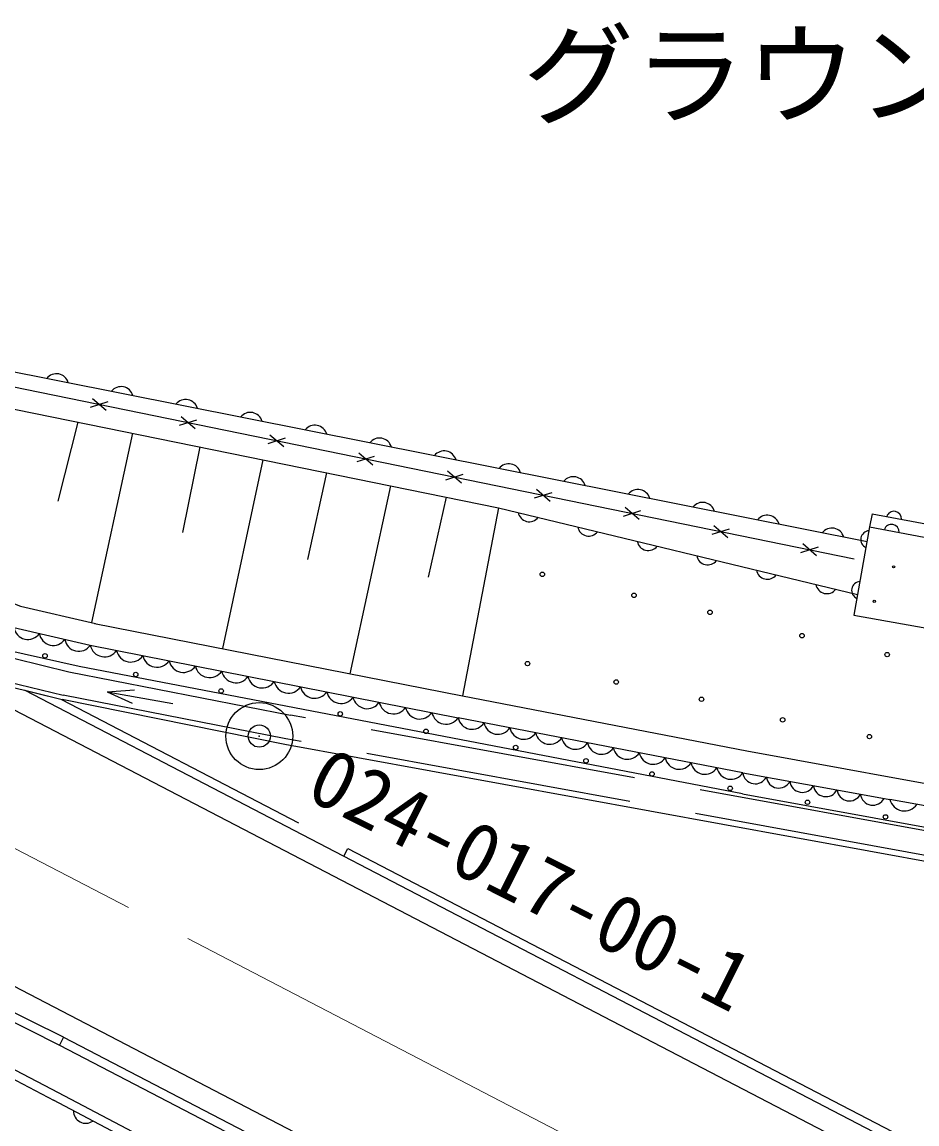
# Model space of a CAD drawing. Units: millimetres, scale not verified. Extents: x 40000 to 489596206, y 20000 to 327218255.
# Drawn here: x 168445 to 188525, y 290070 to 314786 of the extents above; entities that cross this region are included whole.
import ezdxf
from ezdxf.enums import TextEntityAlignment as Align

# ---------------------------------------------------------------- set-up
doc = ezdxf.new("R2010")
doc.units = ezdxf.units.MM
doc.header["$LTSCALE"] = 1000
doc.header["$PDMODE"] = 32
doc.header["$PDSIZE"] = 500
doc.linetypes.add('CHAIN', pattern=[18.5, 12, -1.5, 3.5, -1.5])
doc.linetypes.add('DASHED', pattern=[7.5, 6, -1.5])
for name, color, linetype, lineweight in [('M-BGD', 7, 'Continuous', 25), ('M-BMK', 2, 'CHAIN', 13), ('M-BMK-SRVR', 3, 'Continuous', 25), ('M-STR-STRC', 7, 'Continuous', 25)]:
    doc.layers.add(name, color=color, linetype=linetype, lineweight=lineweight)
doc.layers.add('M-BMK-HTXT', color=7, linetype='Continuous')
doc.styles.add('ＭＳ ゴシック', font='')
doc.styles.get('ＭＳ ゴシック').set_extended_font_data('MS Gothic')

msp = doc.modelspace()

# ---------------------------------------------------------------- linework, layer by layer
at = {"layer": 'M-BGD'}
for p, q in [((163695, 307848), (187404, 303133)), ((163207, 307637), (187115, 302749)), ((163027, 307170), (179133, 303892)), ((169984, 306149), (170376, 306273)), ((170024, 306345), (170336, 306077)), ((169259, 304041), (169708, 305810)), ((171976, 305742), (172368, 305866)), ((172016, 305938), (172328, 305670)), ((170924, 305563), (170002, 301315)), ((174008, 305530), (174320, 305263)), ((172434, 305256), (172043, 303339)), ((173968, 305335), (174360, 305458)), ((175961, 304927), (176353, 305051)), ((176001, 305123), (176313, 304855)), ((173849, 304968), (172940, 300733)), ((174861, 302732), (175282, 304676)), ((177953, 304520), (178345, 304644)), ((177993, 304716), (178305, 304448)), ((176711, 304385), (175801, 300169)), ((179985, 304309), (180297, 304041)), ((177959, 304131), (177555, 302336)), ((179945, 304113), (180337, 304237)), ((179133, 303892), (178326, 299671)), ((179133, 303892), (187192, 301946)), ((181938, 303705), (182330, 303829)), ((181978, 303901), (182290, 303633)), ((187517, 303755), (187462, 303460)), ((187517, 303755), (189501, 303387)), ((183930, 303298), (184322, 303422)), ((183970, 303494), (184282, 303226)), ((187462, 303460), (187109, 301480)), ((187462, 303460), (189447, 303092)), ((185962, 303087), (186274, 302819)), ((185922, 302891), (186314, 303015)), ((187109, 301480), (189095, 301125)), ((168264, 301207), (169977, 300808)), ((169977, 300808), (178230, 299180)), ((169727, 300328), (168060, 300701)), ((184607, 297478), (169727, 300328)), ((168102, 299895), (169346, 299590)), ((168507, 299796), (169346, 299590)), ((168507, 299796), (191150, 288024)), ((174345, 298578), (169346, 299590)), ((170353, 299762), (170970, 299805)), ((170353, 299762), (170918, 299510)), ((170353, 299762), (171830, 299502)), ((184617, 297948), (178230, 299180)), ((196659, 294503), (174345, 298578)), ((184617, 297948), (186730, 297564)), ((186922, 298037), (187902, 297859)), ((184607, 297478), (194189, 295720)), ((186730, 297564), (187915, 297349)), ((193402, 296353), (187915, 297349)), ((175668, 296077), (175758, 296251)), ((175758, 296251), (191243, 288202)), ((169376, 292018), (166042, 293654)), ((169171, 290588), (164045, 293269)), ((169376, 292018), (169284, 291840)), ((169376, 292018), (177796, 287640)), ((169284, 291840), (174075, 289349)), ((169142, 290610), (179484, 285163))]:
    msp.add_line(p, q, dxfattribs=at)
at = {"layer": 'M-BGD', "linetype": 'DASHED'}
for p, q in [((169498, 300212), (174467, 299239)), ((169328, 299594), (175758, 296251)), ((174365, 298709), (169370, 299688)), ((196941, 295143), (174467, 299239)), ((196840, 294613), (174365, 298709)), ((165963, 293503), (169284, 291840))]:
    msp.add_line(p, q, dxfattribs=at)
at = {"layer": 'M-BGD'}
for points in [[(151390, 310737), (157500, 307555), (159042, 306755), (159530, 306477), (163221, 304362), (166000, 302777), (167516, 302032), (168412, 301686), (170091, 301294)], [(170074, 301298), (178326, 299671), (184709, 298439), (186922, 298037)], [(187902, 297859), (193464, 296849), (194438, 296787)], [(180637, 284837), (179573, 285342), (169264, 290765), (164138, 293446)]]:
    msp.add_lwpolyline(points, dxfattribs=at)
at = {"layer": 'M-BGD', "linetype": 'DASHED'}
for points in [[(148820, 310647), (158217, 305587), (162815, 303160), (165582, 301651), (166923, 300992), (168286, 300509), (169498, 300212)], [(148564, 310172), (157963, 305111), (162560, 302684), (165333, 301171), (166713, 300494), (168131, 299990), (169370, 299688)]]:
    msp.add_lwpolyline(points, dxfattribs=at)
at = {"layer": 'M-BGD'}
for centre, radius in [((188001, 302567), 25), ((180118, 302399), 50), ((182175, 301927), 50), ((187568, 301793), 25), ((183881, 301545), 50), ((185945, 301021), 50), ((168961, 300570), 50), ((187856, 300598), 50), ((179786, 300396), 50), ((170996, 300152), 50), ((172913, 299782), 50), ((181777, 299982), 50), ((183691, 299596), 50), ((175585, 299268), 50), ((185511, 299134), 50), ((177509, 298876), 50), ((187458, 298758), 50), ((179521, 298515), 50), ((181098, 298215), 50), ((182580, 297920), 50), ((184334, 297599), 50), ((186069, 297285), 50), ((187820, 296957), 50)]:
    msp.add_circle(centre, radius, dxfattribs=at)
for centre, radius, start, end in [((169216, 306620), 277, 16.0836, 141.4151), ((170666, 306331), 277, 16.0839, 141.4146), ((172116, 306043), 277, 16.0836, 141.4151), ((173566, 305754), 277, 16.0836, 141.4151), ((175016, 305466), 277, 16.0836, 141.4151), ((176466, 305178), 277, 16.0836, 141.4151), ((177916, 304889), 277, 16.0839, 141.4146), ((179365, 304601), 277, 16.0836, 141.4151), ((180815, 304312), 277, 16.0836, 141.4151), ((182265, 304024), 277, 16.0836, 141.4151), ((179825, 303828), 250, 189.966, 322.8647), ((183715, 303735), 277, 16.0836, 141.4151), ((188009, 303644), 169, 356.0519, 162.9614), ((185165, 303447), 277, 16.0839, 141.4146), ((181160, 303505), 250, 189.9656, 322.8653), ((186615, 303159), 277, 16.0833, 141.4153), ((187463, 303178), 199, 94.014, 245.6483), ((187955, 303349), 169, 356.0519, 162.9614), ((182496, 303182), 250, 189.9662, 322.8633), ((183831, 302860), 250, 189.9662, 322.8633), ((185167, 302537), 250, 189.964, 322.8656), ((186503, 302214), 250, 189.9654, 322.8655), ((187258, 302040), 199, 94.014, 245.6483), ((168576, 301252), 315, 188.2859, 325.4865), ((169147, 301119), 315, 188.286, 325.4854), ((169718, 300986), 315, 188.2864, 325.4859), ((170296, 300873), 326, 191.5384, 326.1527), ((170886, 300756), 326, 191.5371, 326.154), ((171475, 300640), 326, 191.5371, 326.154), ((172065, 300524), 326, 191.5374, 326.1536), ((172654, 300408), 326, 191.5371, 326.154), ((173244, 300291), 326, 191.5373, 326.1529), ((173833, 300175), 326, 191.5389, 326.1521), ((174423, 300059), 326, 191.5384, 326.1527), ((175012, 299943), 326, 191.5384, 326.1527), ((175602, 299827), 326, 191.5384, 326.1527), ((176191, 299710), 326, 191.5387, 326.1523), ((176781, 299594), 326, 191.5384, 326.1527), ((177370, 299478), 326, 191.5384, 326.1527), ((177960, 299362), 326, 191.5371, 326.154), ((178543, 299241), 319, 190.9298, 327.2232), ((179124, 299129), 319, 190.9297, 327.2243), ((179704, 299017), 319, 190.9298, 327.2232), ((180285, 298904), 319, 190.9297, 327.2243), ((180866, 298792), 319, 190.9298, 327.2232), ((181446, 298680), 319, 190.9297, 327.2243), ((182027, 298568), 319, 190.9298, 327.2232), ((182608, 298456), 319, 190.9297, 327.2243), ((183188, 298344), 319, 190.9285, 327.2245), ((183769, 298232), 319, 190.9299, 327.2241), ((184350, 298120), 319, 190.9287, 327.2243), ((184896, 297978), 280, 186.333, 333.0831), ((185424, 297883), 280, 186.333, 333.0831), ((185952, 297787), 280, 186.3343, 333.0817), ((186481, 297691), 280, 186.3343, 333.0828), ((187009, 297595), 280, 186.3343, 333.0817), ((187537, 297499), 280, 186.3343, 333.0828), ((188245, 297431), 340, 194.0293, 325.3873), ((169872, 290356), 271, 178.8319, 305.6764)]:
    msp.add_arc(centre, radius, start, end, dxfattribs=at)
at = {"layer": 'M-BMK'}
msp.add_line((182811, 288696), (166176, 297344), dxfattribs=at)
at = {"layer": 'M-BMK-SRVR'}
msp.add_circle((173768, 298770), 750, dxfattribs=at)
msp.add_point((173768, 298770), dxfattribs=at)
msp.add_point((173768, 298770), dxfattribs=at)
at = {"layer": 'M-STR-STRC'}
for p, q in [((165600, 300743), (190920, 287580)), ((164907, 294904), (189412, 282166))]:
    msp.add_line(p, q, dxfattribs=at)

# ---------------------------------------------------------------- texts
at = {"layer": 'M-BMK-HTXT', "style": 'ＭＳ ゴシック'}
msp.add_text('グラウンド', height=1833, dxfattribs=at).set_placement((179674, 314519), align=Align.TOP_LEFT)
at = {"layer": 'M-BMK-SRVR', "style": 'ＭＳ ゴシック'}
msp.add_text('024-017-00-1', height=1320, rotation=333.236, dxfattribs=at).set_placement((175350, 298581), align=Align.TOP_LEFT)

doc.saveas('drawing.dxf')
